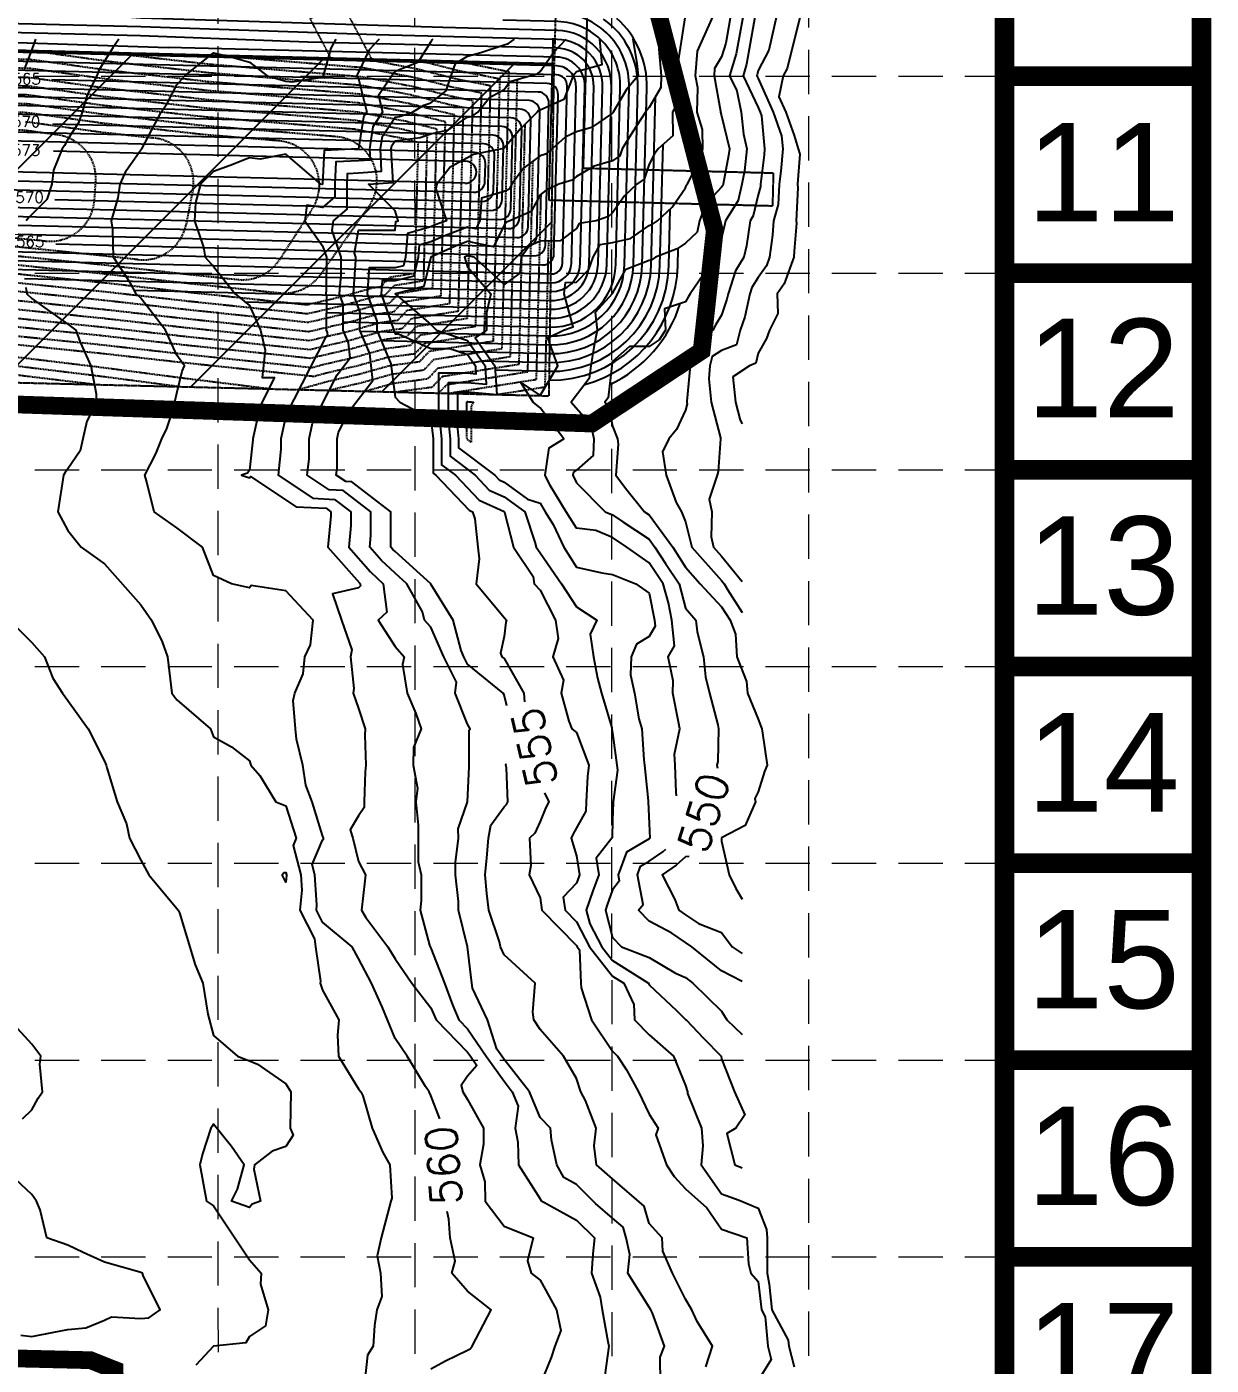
# Model space of a CAD drawing. Header units: inches. Extents: x 8135 to 11700, y -938 to 4760.
# Drawn here: x 11165 to 11700, y 3196 to 3801 of the extents above; entities that cross this region are included whole.
import ezdxf
from ezdxf.enums import TextEntityAlignment as Align

# ---------------------------------------------------------------- set-up
doc = ezdxf.new("R2010")
doc.units = ezdxf.units.IN
doc.header["$MEASUREMENT"] = 0
for name, pattern in [('DASHED', [0.75, 0.5, -0.25]), ('DASHED2', [0.375, 0.25, -0.125]), ('HIDDEN', [0.375, 0.25, -0.125]), ('HIDDEN2', [0.1875, 0.125, -0.0625]), ('PHANTOM', [2.5, 1.25, -0.25, 0.25, -0.25, 0.25, -0.25])]:
    doc.linetypes.add(name, pattern=pattern)
for name, color, linetype in [('BASE', 7, 'Continuous'), ('BERM1', 7, 'Continuous'), ('EC', 35, 'DASHED'), ('ESMT 1994-35828', 7, 'HIDDEN'), ('GRID', 254, 'HIDDEN'), ('LIMITS OF DISTURBANCE', 1, 'HIDDEN'), ('PH1-BNDY', 1, 'PHANTOM'), ('PH1-U.E.', 7, 'HIDDEN2'), ('PRO-ESMT', 7, 'DASHED2'), ('PROP-CONT-H', 6, 'Continuous'), ('PROP-CONT-L', 7, 'Continuous'), ('TITLE', 7, 'Continuous')]:
    doc.layers.add(name, color=color, linetype=linetype)
doc.styles.add('C100', font='SIMPLEX.shx', dxfattribs={"width": 1.2, "height": 0.003937})
doc.styles.get("Standard").update_dxf_attribs({"font": 'ARIAL.TTF'})
doc.styles.add('Style-simple', font='simple.shx')

msp = doc.modelspace()

# ---------------------------------------------------------------- hatches: boundary and pattern name
at = {"layer": 'BERM1'}
h = msp.add_hatch(dxfattribs=at)
h.set_pattern_fill('ANSI31', color=35, scale=500, style=0)
h.paths.add_polyline_path([(10744.25, 3200.01), (10894.2, 3196.27), (10905.41, 3646.13), (11401, 3633.79), (11403.31, 3783.78), (10759.19, 3799.82)])

# ---------------------------------------------------------------- linework, layer by layer
at = {"layer": 'BASE', "const_width": 8.89}
for points in [[(11695.58, -933.16), (11695.58, 4755.98), (8139.87, 4755.98), (8139.87, -933.16)], [(11606.69, -844.26), (11606.69, 4667.09), (8228.76, 4667.09), (8228.76, -844.26)]]:
    msp.add_lwpolyline(points, close=True, dxfattribs=at)
for points in [[(11695.58, 3778.16), (11606.69, 3778.16)], [(11695.58, 3689.27), (11606.69, 3689.27)], [(11695.58, 3600.38), (11606.69, 3600.38)], [(11695.58, 3511.49), (11606.69, 3511.49)], [(11695.58, 3422.59), (11606.69, 3422.59)], [(11695.58, 3333.7), (11606.69, 3333.7)], [(11695.58, 3244.81), (11606.69, 3244.81)]]:
    msp.add_lwpolyline(points, dxfattribs=at)
at = {"layer": 'EC', "color": 35, "linetype": 'Continuous', "flags": 128}
for points, elevation in [([(11452.63, 3811.41), (11450.61, 3790.48), (11451.55, 3778.41), (11451.48, 3773.11), (11446.17, 3764.12), (11445.16, 3762.92), (11444.57, 3761.91), (11438.72, 3752.86), (11434.02, 3745.41), (11432.95, 3742.23), (11429.67, 3740.02), (11421.41, 3737.55), (11413.42, 3732.92), (11411.5, 3731.28), (11405.42, 3729.41), (11399.62, 3726.71), (11396.92, 3724.57), (11392.86, 3717.04), (11383.33, 3712.91), (11381.52, 3712.05), (11380.67, 3710.94), (11375.93, 3701.16), (11364.17, 3703.46), (11359.02, 3701.56), (11347.67, 3696.41), (11344.45, 3683.18), (11331.42, 3679.91), (11347.67, 3665.99), (11350.11, 3663.41), (11364.17, 3658.72), (11372.14, 3647.41), (11372.66, 3638.93), (11364.17, 3639.69), (11355.39, 3639.69), (11355.39, 3623.19), (11356.27, 3614.41), (11356.27, 3606.51), (11367.6, 3597.91), (11373.97, 3591.21), (11380.67, 3588.13), (11390, 3581.41), (11394.58, 3567.72), (11395.18, 3565.41), (11396.92, 3562.79), (11406.57, 3548.91), (11413.42, 3538.45), (11422.53, 3532.41), (11419.62, 3526.12), (11421.05, 3515.91), (11422.89, 3506.3), (11424.69, 3499.41), (11429.31, 3483.77), (11429.34, 3483.41), (11429.67, 3481.58), (11431.66, 3466.91), (11431.89, 3464.69), (11429.99, 3450.41), (11430, 3450.08), (11429.67, 3442.16), (11429.44, 3434.15), (11429.31, 3433.91), (11422.27, 3424.93), (11423.42, 3417.41), (11420.81, 3410.14), (11417.81, 3401.41), (11419.43, 3395.31), (11424.83, 3384.91), (11429.67, 3378.75), (11445.84, 3368.41), (11446.17, 3367.7), (11458.55, 3356.04), (11462.67, 3352.1), (11462.87, 3351.91), (11470.8, 3343.66), (11478.72, 3335.41), (11478.92, 3334.34), (11484.7, 3319.41), (11489.42, 3308.91), (11485.27, 3302.91), (11481.28, 3300.55), (11484.89, 3286.41), (11488.15, 3285.01)], 553), ([(11463.39, 3811.41), (11458.82, 3782.27), (11459.12, 3778.41), (11458.94, 3765.64), (11456.74, 3761.91), (11456.82, 3751.27), (11450.24, 3745.41), (11448.55, 3743.1), (11446.17, 3738.49), (11443.88, 3731.64), (11440.59, 3729.41), (11435, 3724.08), (11429.67, 3716.4), (11427.79, 3714.82), (11422.23, 3712.91), (11414.65, 3711.67), (11413.42, 3709.39), (11406.02, 3703.81), (11396.92, 3703.64), (11392.07, 3701.34), (11388.33, 3696.41), (11387.76, 3689.21), (11380.67, 3684.11), (11367.14, 3696.41), (11364.17, 3696.99), (11363.75, 3696.84), (11362.81, 3696.41), (11364.17, 3692.04), (11374.75, 3679.91), (11372.77, 3671.32), (11372.77, 3663.41), (11367.64, 3660.05), (11376.54, 3647.41), (11377.35, 3634.24), (11364.17, 3635.43), (11359.65, 3635.43), (11359.65, 3618.93), (11360.11, 3614.41), (11360.11, 3610.34), (11376.49, 3597.91), (11378.53, 3595.77), (11380.67, 3594.78), (11391.28, 3587.14), (11396.92, 3585.3), (11399.3, 3581.41), (11402.9, 3575.61), (11407.71, 3565.41), (11413.42, 3556.34), (11424.77, 3553.89), (11429.67, 3553.04), (11440.12, 3548.91), (11446.17, 3544.59), (11448.6, 3532.41), (11448.9, 3529.69), (11446.17, 3525), (11440.42, 3521.66), (11438.14, 3515.91), (11437.82, 3507.76), (11439.61, 3499.41), (11441.57, 3487.88), (11442.93, 3483.41), (11443.74, 3469.35), (11444.07, 3466.91), (11445.76, 3450.83), (11445.7, 3450.41), (11446.17, 3440.51), (11446.43, 3433.91), (11446.29, 3433.79), (11446.17, 3433.71), (11435.94, 3427.64), (11432.13, 3417.41), (11432.69, 3414.48), (11429.67, 3410.62), (11427.23, 3403.81), (11426.41, 3401.41), (11429.67, 3389.12), (11433.65, 3384.91), (11446.17, 3380.01), (11458.04, 3373.04), (11462.67, 3371.02), (11465.92, 3368.41), (11478.92, 3355.84), (11481.32, 3351.91), (11488.15, 3345.23)], 552), ([(11458.59, 3453.02), (11458.4, 3454.68), (11457.98, 3466.91), (11457.68, 3471.91), (11460.11, 3483.41), (11459.51, 3486.48), (11456.87, 3499.41), (11457.06, 3505.03), (11454.77, 3515.91), (11457.67, 3520.91), (11456.42, 3532.41), (11454.86, 3540.22), (11452.56, 3548.91), (11446.17, 3558.32), (11436.12, 3565.41), (11429.67, 3569.82), (11422.08, 3572.89), (11413.42, 3573.94), (11408.78, 3581.41), (11401.53, 3593.3), (11399.3, 3597.91), (11401.08, 3610.26), (11407.73, 3614.41), (11396.92, 3628.34), (11393.76, 3630.91), (11388.17, 3639.79), (11396.92, 3633.95), (11404.92, 3647.41), (11400.46, 3659.98), (11407.53, 3663.41), (11411.84, 3665), (11407.85, 3679.91), (11408.35, 3684.99), (11413.42, 3685.12), (11418.95, 3690.8), (11420.97, 3696.41), (11424.04, 3702.13), (11429.67, 3703.05), (11437.74, 3704.84), (11446.17, 3710.75), (11447.74, 3711.35), (11450.02, 3712.91), (11456.6, 3718.98), (11462.67, 3727.79), (11463.1, 3728.98), (11463.51, 3729.41), (11468.47, 3739.7), (11470.42, 3745.41), (11470.34, 3754.13), (11467.92, 3761.91), (11468.13, 3772.88), (11467.11, 3778.41), (11468.01, 3789.49), (11477.77, 3811.41)], 551), ([(11484.05, 3811.41), (11480.77, 3793.07), (11478.92, 3786.87), (11475.75, 3781.63), (11475.49, 3778.41), (11478.41, 3762.43), (11478.4, 3761.91), (11478.92, 3760.23), (11482.41, 3745.41), (11482.07, 3742.36), (11479.6, 3729.41), (11479.47, 3728.86), (11478.92, 3727.99), (11471.65, 3720.29), (11468.99, 3712.91), (11467.81, 3707.7), (11462.67, 3702.79), (11458.88, 3700.2), (11448.99, 3696.41), (11447.37, 3695.22), (11446.17, 3695), (11435.41, 3690.67), (11429.67, 3680.31), (11429.57, 3680.02), (11429.46, 3679.91), (11421.83, 3671.38), (11422.72, 3663.41), (11421.18, 3655.77), (11419.79, 3647.41), (11419.15, 3641.59), (11411.03, 3630.91), (11419.83, 3620.91), (11421.16, 3614.41), (11420.94, 3606.78), (11413.42, 3600.22), (11412, 3599.33), (11411.8, 3597.91), (11413.42, 3594.56), (11426.37, 3581.41), (11429.67, 3580.08), (11434.34, 3576.89), (11446.17, 3569.03), (11448.83, 3565.41), (11453.53, 3558.05), (11459.73, 3548.91), (11462.67, 3537.82), (11467.32, 3532.41), (11467.83, 3527.17), (11470.8, 3515.91), (11471.63, 3506.81), (11473.4, 3499.41), (11477.21, 3485.09), (11477.54, 3483.41), (11477.23, 3468.63), (11476.81, 3466.91), (11477.11, 3465.64)], 550), ([(11489.63, 3811.41), (11485.5, 3788.34), (11482.54, 3778.41), (11485.78, 3771.55), (11487.73, 3761.91), (11488.78, 3752.05), (11490.35, 3745.41), (11489.21, 3735.44), (11488.06, 3729.41), (11486.35, 3721.99), (11480.61, 3712.91), (11480.4, 3711.44), (11478.92, 3705.18), (11477.31, 3698.05), (11475.6, 3696.41), (11470.56, 3688.4), (11464.71, 3679.91), (11463.91, 3678.65), (11462.67, 3676.24), (11453.05, 3673.04), (11453.65, 3663.41), (11450.69, 3659.03), (11446.17, 3656.05), (11437.27, 3656.05), (11429.67, 3649.35), (11429.35, 3647.73), (11429.29, 3647.41), (11427.71, 3632.91), (11426.19, 3630.91), (11427.83, 3629.04), (11429.67, 3620.07), (11431.85, 3614.41), (11432.15, 3611.94), (11431.21, 3597.91), (11435.45, 3592.14), (11444.03, 3581.41), (11446.17, 3579.99), (11456.88, 3565.41), (11462.67, 3556.34), (11469.24, 3548.91), (11478.92, 3538.43), (11482.73, 3532.41), (11485.22, 3526.11), (11485.74, 3515.91), (11490.12, 3504.71), (11490.58, 3499.41), (11495.42, 3487.73), (11497.13, 3483.41), (11497.38, 3481.42), (11499.44, 3466.91), (11498.27, 3464.02), (11495.42, 3454.91), (11493.92, 3451.91), (11494.16, 3450.41), (11489.6, 3439.74), (11478.92, 3434.06), (11478.83, 3434.01), (11478.83, 3433.91), (11478.92, 3432.64), (11482.4, 3417.41), (11485.31, 3411.22), (11488.15, 3406.39)], 549), ([(11495.18, 3811.65), (11490.22, 3783.61), (11488.68, 3778.41), (11495.42, 3764.12), (11496.4, 3761.91), (11496.96, 3760.35), (11498.36, 3745.41), (11498.13, 3742.74), (11496.52, 3729.41), (11496.47, 3728.35), (11495.42, 3724.64), (11493.22, 3715.11), (11491.83, 3712.91), (11490.22, 3701.62), (11488.99, 3696.41), (11485.12, 3690.21), (11481.87, 3679.91), (11481.33, 3677.51), (11478.92, 3670.2), (11476.32, 3666.06), (11474.96, 3663.41), (11467.39, 3658.77), (11464.73, 3647.41), (11463.17, 3631.41), (11463.22, 3630.91), (11463.43, 3630.15), (11462.67, 3627.32), (11458.49, 3618.59), (11455.06, 3614.41), (11452.15, 3608.44), (11453.83, 3597.91), (11458.45, 3585.63), (11460.82, 3581.41), (11462.67, 3576.9), (11465.43, 3565.41), (11478.92, 3550.34), (11480.08, 3548.91), (11481.61, 3546.23), (11488.15, 3535.87)], 548), ([(11505.11, 3811.41), (11500.27, 3789.99), (11495.42, 3780.8), (11494.95, 3778.88), (11494.81, 3778.41), (11495.42, 3777.11), (11502.14, 3761.91), (11505.99, 3751.19), (11506.53, 3745.41), (11505.66, 3735.34), (11504.94, 3729.41), (11504.47, 3720.23), (11502.42, 3712.91), (11501.92, 3706.31), (11500.55, 3696.41), (11499.19, 3692.59), (11495.42, 3687.29), (11492.59, 3682.75), (11491.69, 3679.91), (11489.34, 3669.5), (11487.33, 3663.41), (11485.71, 3656.83), (11478.92, 3654.25), (11474.64, 3651.62), (11473.66, 3647.41), (11473.08, 3641.47), (11474.18, 3630.91), (11478.47, 3614.87), (11478.35, 3614.41), (11477.32, 3599.54), (11476.89, 3597.91), (11473.34, 3587.08), (11474.53, 3581.41), (11474.15, 3570.11), (11475.28, 3565.41), (11478.92, 3561.34), (11488.15, 3549.91)], 547), ([(11515.86, 3811.41), (11508.47, 3781.66), (11506.76, 3778.41), (11504.8, 3768.89), (11507.88, 3761.91), (11511.67, 3751.34), (11513.54, 3745.41), (11514.24, 3742.92), (11513.17, 3729.41), (11513.34, 3727.74), (11512.55, 3712.91), (11512.73, 3711.85), (11511.67, 3699.16), (11511.48, 3696.6), (11511.46, 3696.41), (11507.19, 3684.46), (11503.96, 3679.91), (11504.26, 3670.94), (11500.56, 3663.41), (11499.17, 3659.72), (11495.42, 3653.03), (11494.31, 3648.49), (11491.45, 3647.41), (11483.94, 3642.4), (11485.13, 3630.91), (11487.3, 3622.79), (11488.15, 3621.12)], 546), ([(11169.08, 3794.91), (11167.42, 3790.33), (11164.12, 3781.71)], 562), ([(11206.69, 3794.91), (11204.04, 3791.04), (11200.17, 3785.01), (11197.67, 3780.91), (11196.74, 3778.41), (11192.38, 3769.7), (11190.16, 3761.91), (11188.45, 3757.13), (11183.67, 3749.81), (11182.18, 3746.93), (11181.07, 3745.41), (11177.17, 3735.81), (11176.45, 3729.41), (11174.2, 3722.54), (11167.42, 3715.66), (11166.05, 3714.29), (11164.86, 3712.91)], 561), ([(11351.66, 3307.11), (11347.67, 3317.64), (11346.85, 3319.41), (11345.24, 3321.81), (11336.95, 3335.41), (11331.42, 3343.42), (11328.01, 3351.91), (11325.6, 3357.73), (11320.84, 3368.41), (11314.92, 3379.52), (11312.1, 3384.91), (11298.67, 3396.01), (11295.92, 3401.41), (11296.14, 3403.87), (11295.22, 3417.41), (11294.03, 3422.05), (11298.67, 3433.04), (11299.2, 3433.37), (11299.07, 3433.91), (11298.67, 3435.12), (11293.96, 3450.41), (11291.12, 3457.96), (11289.83, 3466.91), (11286.92, 3478.66), (11286.45, 3483.41), (11285.47, 3496.21), (11286.23, 3499.41), (11289.95, 3508.13), (11290.63, 3515.91), (11293.27, 3521.32), (11294.51, 3532.41), (11282.17, 3545.74), (11266.46, 3548.12), (11265.67, 3547.08), (11257.55, 3548.91), (11249.42, 3552.58), (11244.51, 3565.41), (11232.92, 3574.21), (11222.72, 3581.41), (11219.21, 3595.33), (11218.48, 3597.91), (11223.37, 3607.62), (11226.15, 3614.41), (11228.35, 3619.06), (11232.31, 3630.91), (11232.2, 3631.64), (11232.92, 3635.04), (11235.34, 3645), (11236.34, 3647.41), (11232.92, 3652.21), (11227.75, 3663.41), (11216.67, 3677.97), (11214.55, 3679.91), (11211.96, 3684.62), (11204.3, 3696.41), (11203.98, 3709.1), (11203.33, 3712.91), (11206.4, 3723.19), (11207.33, 3729.41), (11210.16, 3735.73), (11216.67, 3744.89), (11216.89, 3745.2), (11217.07, 3745.41), (11225.79, 3761.91), (11228.69, 3766.21), (11232.92, 3774.29), (11236.46, 3778.41), (11249.42, 3788.78), (11257.25, 3786.97), (11265.67, 3784.49), (11273.64, 3778.41), (11282.17, 3775.91), (11284.92, 3775.66), (11298.67, 3777.78), (11299.65, 3777.42), (11299.13, 3778.41), (11302.65, 3790.87), (11304.88, 3794.91)], 560), ([(11324.32, 3794.91), (11319.75, 3790.09), (11314.92, 3780.06), (11314.34, 3779), (11314.17, 3778.41), (11314.92, 3776.99), (11318.69, 3761.91), (11317.18, 3759.65), (11314.97, 3745.41), (11314.98, 3745.36), (11314.92, 3745.36), (11299.46, 3744.63), (11298.73, 3729.41), (11298.73, 3729.35), (11298.67, 3729.31), (11297.96, 3729.41), (11282.17, 3742.95), (11270.46, 3740.77), (11265.67, 3741.3), (11257.05, 3737.9), (11249.42, 3735.19), (11243.63, 3729.41), (11241.35, 3720.98), (11240.8, 3712.91), (11244.87, 3700.96), (11245.76, 3696.41), (11249.42, 3692.29), (11259.17, 3679.91), (11265.67, 3674.63), (11270.68, 3663.41), (11272.85, 3654.37), (11271.36, 3642.11), (11277.04, 3642.11), (11270.52, 3629.29), (11267.2, 3614.41), (11267.2, 3613.9), (11265.67, 3600.27), (11264.82, 3598.78), (11262.06, 3597.91), (11265.67, 3596.81), (11266.2, 3597.39), (11286.75, 3583.71), (11300.27, 3583.03), (11302.39, 3581.41), (11302.39, 3579.59), (11301.05, 3565.41), (11315.33, 3549.31), (11315.75, 3548.91), (11315.87, 3547.96), (11314.92, 3547.08), (11303.24, 3544.28), (11307.33, 3532.41), (11311.85, 3519.03), (11311.38, 3515.91), (11312.84, 3501.53), (11312.6, 3499.41), (11314.92, 3492.55), (11317.92, 3483.41), (11317.84, 3480.5), (11318.22, 3466.91), (11317.89, 3463.95), (11317.53, 3450.41), (11317.53, 3447.8), (11314.92, 3444.02), (11311.11, 3437.78), (11312.39, 3433.91), (11314.92, 3423.46), (11318.05, 3417.41), (11317.72, 3414.7), (11316.32, 3401.41), (11318.22, 3398.11), (11328.25, 3384.91), (11331.42, 3379.5), (11339.08, 3368.41), (11347.67, 3357.25), (11349.94, 3351.91), (11364.17, 3337.31), (11365.45, 3335.41), (11368.42, 3331.3), (11364.17, 3326.41), (11361.32, 3322.18), (11362.09, 3319.41), (11364.17, 3315.86), (11371.31, 3302.91), (11371.43, 3295.66), (11369.73, 3286.41), (11371.95, 3278.63), (11372.08, 3269.91), (11380.67, 3258.6), (11393.83, 3253.41), (11391.3, 3242.95), (11392.97, 3237.41), (11396.92, 3234.25), (11404.39, 3220.91), (11406.28, 3211.55), (11403.66, 3204.41), (11401.92, 3199.41), (11397.28, 3187.91)], 559), ([(11348.53, 3794.91), (11348, 3794.59), (11347.67, 3793.7), (11341.74, 3784.44), (11331.42, 3780.39), (11330.46, 3779.37), (11330, 3778.41), (11323.93, 3769.4), (11325.81, 3761.91), (11321.45, 3755.39), (11319.9, 3745.41), (11320.18, 3740.31), (11314.92, 3739.93), (11304.72, 3739.46), (11304.24, 3729.41), (11304.24, 3723.76), (11298.67, 3718.93), (11291.64, 3719.95), (11290.7, 3712.91), (11298.67, 3701.52), (11300.41, 3696.41), (11300.29, 3681.55), (11300.17, 3679.91), (11300.49, 3679), (11300.35, 3663.41), (11300.79, 3662.38), (11300.93, 3661.17), (11299.87, 3659.79), (11282.33, 3625.33), (11279.89, 3614.41), (11279.89, 3609.65), (11278.58, 3597.91), (11294.24, 3587.49), (11304.17, 3586.99), (11311.47, 3581.41), (11311.47, 3575.16), (11310.54, 3565.41), (11320.36, 3554.34), (11326.13, 3548.91), (11327.74, 3536.09), (11323.79, 3532.41), (11331.42, 3520.51), (11335.49, 3515.91), (11334.85, 3512.44), (11336.92, 3499.41), (11340.77, 3490.21), (11343.29, 3483.41), (11339.82, 3474.88), (11339.64, 3466.91), (11341.64, 3456.54), (11340.86, 3450.41), (11341.87, 3439.8), (11341.87, 3423.3), (11343.22, 3417.41), (11343.22, 3405.79), (11342.75, 3401.41), (11347, 3385.6), (11347.28, 3384.91), (11347.67, 3384.32), (11353.78, 3368.41), (11357.36, 3358.73), (11360.26, 3351.91), (11364.17, 3347.89), (11372.53, 3335.41), (11380.67, 3324.12), (11384.39, 3319.41), (11387.07, 3312.92), (11385.69, 3302.91), (11386.91, 3296.58), (11387.14, 3286.41), (11396.92, 3271.07), (11397.34, 3270.32), (11413.42, 3261.42), (11421.55, 3253.41), (11420.81, 3246.14), (11420.12, 3237.41), (11424.09, 3226.58), (11424.97, 3220.91), (11427.58, 3206.54), (11428.03, 3204.41), (11426.24, 3191.39)], 558), ([(11451.25, 3187.91), (11451.12, 3199.46), (11453.14, 3204.41), (11447.78, 3219.3), (11446.88, 3220.91), (11446.17, 3222.01), (11436.55, 3237.41), (11437.46, 3245.86), (11435.79, 3253.41), (11434.44, 3258.18), (11429.67, 3262.28), (11422.01, 3268.98), (11413.42, 3277.44), (11407.65, 3280.64), (11404.45, 3286.41), (11402.16, 3297.68), (11401.59, 3302.91), (11396.92, 3307.79), (11392.13, 3319.41), (11380.67, 3333.94), (11379.61, 3335.41), (11377.46, 3338.62), (11373.15, 3351.91), (11366.37, 3366.21), (11366.09, 3368.41), (11364.17, 3384.91), (11360.13, 3401.41), (11360.13, 3405.33), (11358.67, 3417.41), (11358.67, 3422.91), (11360.13, 3433.91), (11359.88, 3438.2), (11364.17, 3450.41), (11364.87, 3466.22), (11364.85, 3466.91), (11364.85, 3482.74), (11365.35, 3483.41), (11364.17, 3485.41), (11358.61, 3499.41), (11359.15, 3504.43), (11353.48, 3515.91), (11347.67, 3529.28), (11344.77, 3532.41), (11343.87, 3536.28), (11336.73, 3548.91), (11331.42, 3553.69), (11325.39, 3559.37), (11320.03, 3565.41), (11320.54, 3570.73), (11320.54, 3581.41), (11308.07, 3590.95), (11301.73, 3591.26), (11291.75, 3597.91), (11292.58, 3605.39), (11292.58, 3614.41), (11294.14, 3621.37), (11305.33, 3643.35), (11311.2, 3650.98), (11310.39, 3657.69), (11307.94, 3663.41), (11308.05, 3675.19), (11306.42, 3679.91), (11307.04, 3688.4), (11307.1, 3696.41), (11302.97, 3708.55), (11303.69, 3712.91), (11309.75, 3718.17), (11309.75, 3729.41), (11309.98, 3734.28), (11314.92, 3734.51), (11325.39, 3735.27), (11324.82, 3745.41), (11325.71, 3751.12), (11331.42, 3759.67), (11333.39, 3759.92), (11339.36, 3761.91), (11344.51, 3765.12), (11347.67, 3766.23), (11354.54, 3771.54), (11356.73, 3778.41), (11358.71, 3783.87), (11364.17, 3787.18), (11370.11, 3788.97), (11380.67, 3792.3), (11382.66, 3792.9), (11385.36, 3794.91)], 557), ([(11381.86, 3493.77), (11380.67, 3498.77), (11380.23, 3499.41), (11364.17, 3512.61), (11362.54, 3515.91), (11361.29, 3518.79), (11357.76, 3532.41), (11347.67, 3548.72), (11347.57, 3548.91), (11331.42, 3563.46), (11330.42, 3564.4), (11329.53, 3565.41), (11329.61, 3566.3), (11329.61, 3581.41), (11311.96, 3594.9), (11309.23, 3595.04), (11304.92, 3597.91), (11305.28, 3601.14), (11305.28, 3614.41), (11305.95, 3617.42), (11310.78, 3626.91), (11321.47, 3640.79), (11320, 3652.99), (11315.54, 3663.41), (11315.62, 3671.37), (11312.67, 3679.91), (11313.78, 3695.25), (11313.79, 3696.41), (11313.19, 3698.17), (11314.92, 3708.61), (11331.42, 3708.61), (11331.74, 3712.59), (11332.9, 3712.91), (11331.42, 3717.41), (11319.42, 3729.41), (11330.59, 3730.22), (11329.75, 3745.41), (11329.97, 3746.86), (11331.42, 3749.03), (11342.72, 3750.44), (11347.67, 3752.09), (11355.57, 3754.01), (11364.17, 3759.72), (11366.06, 3760.03), (11368.84, 3761.91), (11374.03, 3768.55), (11380.67, 3772.18), (11383.25, 3775.79), (11392.28, 3778.41), (11395.87, 3779.48), (11396.92, 3780.27), (11402.97, 3788.87), (11408.74, 3794.91)], 556), ([(11423.84, 3794.91), (11424.81, 3783.34), (11413.42, 3780.18), (11412.56, 3779.27), (11411.95, 3778.41), (11407.61, 3767.72), (11396.92, 3762.92), (11396.15, 3762.7), (11395.59, 3761.91), (11388.13, 3754.34), (11380.67, 3745.65), (11380.53, 3745.55), (11379.64, 3745.41), (11366.86, 3742.8), (11364.17, 3741.27), (11356.29, 3737.05), (11350.26, 3729.41), (11349.8, 3727.28), (11354.7, 3712.91), (11349.57, 3711.02), (11347.67, 3710.16), (11337.05, 3707.19), (11336.19, 3696.41), (11335.25, 3692.53), (11331.42, 3691.57), (11319.76, 3691.57), (11318.92, 3679.91), (11323.18, 3667.56), (11323.14, 3663.41), (11329.6, 3648.3), (11331.42, 3633.16), (11333.64, 3630.91), (11347.67, 3623.62), (11348.6, 3614.41), (11348.6, 3598.83), (11349.81, 3597.91), (11364.86, 3582.09), (11366.35, 3581.41), (11367.52, 3578.17), (11368.8, 3565.41), (11369.45, 3560.14), (11368.04, 3548.91), (11380.67, 3533.66), (11381.81, 3532.41), (11381.5, 3531.57), (11380.67, 3525.08), (11379.06, 3517.53), (11379.73, 3515.91), (11380.67, 3515.11), (11389.57, 3499.41), (11389.9, 3495.53)], 555), ([(11438.88, 3794.91), (11440.67, 3783.91), (11441.24, 3778.41), (11435.94, 3772.14), (11429.97, 3761.91), (11429.85, 3761.73), (11429.67, 3761.45), (11420.2, 3755.04), (11413.42, 3753.04), (11408.25, 3750.59), (11402.34, 3745.41), (11399.45, 3742.96), (11396.92, 3742.18), (11389.51, 3736.71), (11384.2, 3729.41), (11382.95, 3727.1), (11380.67, 3726.11), (11370.49, 3723.1), (11369.67, 3712.91), (11367.88, 3709.21), (11364.17, 3709.93), (11354.29, 3706.29), (11347.67, 3703.29), (11342.36, 3701.8), (11341.93, 3696.41), (11339.85, 3687.86), (11331.42, 3685.74), (11325.59, 3685.74), (11325.17, 3679.91), (11330.74, 3663.75), (11330.74, 3663.41), (11331.42, 3661.81), (11333.05, 3661.81), (11347.67, 3655.12), (11356.22, 3655.12), (11364.17, 3652.47), (11367.74, 3647.41), (11367.97, 3643.61), (11364.17, 3643.96), (11351.13, 3643.96), (11351.13, 3627.46), (11352.43, 3614.41), (11352.43, 3602.67), (11358.7, 3597.91), (11369.42, 3586.65), (11380.67, 3581.48), (11380.77, 3581.41), (11380.81, 3581.27), (11384.89, 3565.41), (11393.74, 3552.15), (11394.26, 3548.91), (11396.92, 3546.02), (11403.97, 3532.41), (11405.17, 3524.16), (11402.65, 3515.91), (11407.5, 3505.33), (11406.42, 3499.41), (11409.99, 3486.74), (11411.31, 3483.41), (11413.42, 3481.69), (11418.93, 3466.91), (11418.38, 3461.88), (11417.7, 3450.41), (11417.58, 3446.19), (11413.42, 3438.62), (11411.71, 3435.62), (11411.02, 3433.91), (11413.42, 3425.94), (11414.73, 3417.41), (11414.39, 3416.46), (11413.42, 3413.66), (11407.39, 3407.26), (11408.27, 3401.41), (11413.42, 3396.16), (11419.27, 3384.91), (11429.67, 3371.67), (11434.77, 3368.41), (11439.28, 3358.8), (11439.61, 3351.91), (11446.17, 3345.1), (11457.25, 3335.41), (11462.67, 3322.27), (11463.57, 3319.41), (11463.49, 3318.59), (11469.9, 3302.91), (11470.44, 3295.02), (11469.75, 3286.41), (11478.92, 3273.24), (11486.89, 3270.49), (11495.42, 3266.82), (11499.12, 3257.17), (11499.43, 3253.41), (11499.43, 3249.47), (11499.5, 3237.41), (11500.34, 3232.42), (11501.67, 3220.91), (11508.98, 3207.14), (11509.22, 3204.41), (11511.67, 3195.08)], 554), ([(11164.67, 3682.66), (11165.22, 3679.91), (11167.42, 3677.8), (11174.39, 3672.84), (11183.67, 3666.16), (11187.34, 3663.41), (11189.17, 3658.08), (11194.03, 3647.41), (11196.4, 3634.68), (11196.61, 3630.91), (11192.22, 3622.37), (11190.49, 3614.41), (11189.17, 3608.91), (11183.67, 3600.78), (11182.51, 3599.09), (11181.64, 3597.91), (11179.1, 3581.41), (11183.67, 3572.94), (11189.67, 3565.41), (11200.17, 3557.96), (11216.67, 3539.33), (11221.48, 3532.41), (11226.28, 3522.66), (11228.75, 3515.91), (11230.6, 3499.41), (11232.92, 3496.45), (11248.05, 3483.41), (11249.42, 3479.74), (11257.55, 3475.16), (11265.67, 3468.85), (11266.25, 3466.91), (11270.39, 3462.2), (11277.59, 3450.41), (11282.17, 3448.49), (11286.82, 3433.91), (11285.44, 3430.64), (11288.83, 3417.41), (11289.29, 3410.51), (11288.49, 3401.41), (11295.04, 3388.54), (11295.48, 3384.91), (11297.74, 3369.34), (11297.59, 3368.41), (11298.67, 3365.32), (11306.09, 3351.91), (11305.49, 3344.99), (11305.92, 3335.41), (11314.92, 3320.64), (11315.98, 3319.41), (11316.83, 3317.51), (11321.17, 3302.91), (11325.92, 3291.91), (11329.02, 3286.41), (11329.96, 3271.38), (11329.48, 3269.91), (11325.12, 3253.41), (11323.38, 3245.22), (11324.82, 3237.41), (11325.46, 3226.88), (11323.17, 3220.91), (11322.12, 3213.72), (11321.61, 3204.41), (11318.98, 3200.35), (11317.62, 3187.91)], 561), ([(11157.34, 3532.41), (11167.42, 3522.33), (11173.11, 3515.91), (11176.9, 3506.29), (11181.21, 3499.41), (11183.67, 3496.21), (11192.84, 3483.41), (11200.17, 3468.74), (11201.02, 3466.91), (11201.35, 3465.73), (11205.95, 3450.41), (11210.22, 3440.37), (11211.55, 3433.91), (11216.67, 3424.01), (11220.29, 3417.41), (11232.92, 3402.14), (11233.44, 3401.41), (11234.1, 3400.23), (11241.17, 3376.66), (11244.61, 3368.41), (11246.95, 3354.39), (11249.42, 3344.84), (11260.26, 3335.41), (11265.67, 3333.41), (11269.34, 3331.85), (11282.17, 3322.91), (11284.44, 3319.41), (11284.12, 3302.91), (11285.37, 3299.72), (11282.17, 3294.66), (11275.99, 3292.6), (11268.03, 3286.41), (11267.74, 3284.35), (11270.62, 3269.91), (11266.91, 3268.67), (11265.67, 3267.16), (11257.55, 3269.91), (11260.26, 3275.41), (11263.35, 3286.41), (11257.55, 3294.66), (11249.42, 3304.74), (11248.76, 3303.57), (11248.32, 3302.91), (11244.47, 3291.36), (11243.24, 3286.41), (11246.33, 3269.91), (11249.42, 3267.93), (11259.09, 3253.41), (11265.67, 3243.41), (11270.98, 3237.41), (11270.62, 3232.46), (11274.12, 3220.91), (11272.93, 3213.65), (11265.67, 3208.81), (11264.09, 3206.02), (11249.42, 3204.41), (11241.5, 3195.83)], 562), ([(11471.81, 3195.13), (11474.86, 3204.41), (11467.92, 3215.59), (11465.43, 3220.91), (11462.67, 3225.62), (11456.7, 3237.41), (11452.36, 3247.41), (11452.07, 3253.41), (11446.17, 3259.92), (11443.98, 3267.72), (11429.67, 3280.02), (11422.36, 3286.41), (11421.32, 3294.9), (11422.34, 3302.91), (11417.38, 3315.4), (11415.32, 3319.41), (11413.42, 3325.41), (11407.53, 3335.41), (11396.92, 3347.45), (11394.12, 3351.91), (11393.61, 3355.28), (11394.76, 3368.41), (11380.67, 3381.28), (11379.04, 3384.91), (11378.54, 3387.05), (11373.79, 3401.41), (11372.94, 3408.91), (11372.09, 3417.41), (11372.96, 3425.13), (11373.57, 3433.91), (11374.75, 3439.83), (11380.67, 3448.13), (11381.83, 3449.24), (11382.34, 3450.41), (11381.82, 3465.75), (11381.43, 3466.91), (11381.66, 3467.63)], 556), ([(11398.86, 3454.49), (11400.95, 3450.41), (11399.49, 3447.84), (11396.92, 3441.53), (11394.62, 3436.25), (11392.21, 3433.91), (11392.79, 3421.61), (11392.05, 3417.41), (11396.92, 3406.98), (11397.77, 3401.41), (11413.42, 3385.45), (11413.7, 3384.91), (11414.8, 3383.51), (11415.29, 3368.41), (11415.42, 3366.38), (11420.23, 3351.91), (11429.67, 3337.69), (11431.84, 3335.41), (11435.96, 3329.31), (11441.41, 3319.41), (11446.17, 3309.2), (11450.3, 3302.91), (11449.17, 3299.91), (11454.07, 3286.41), (11457.42, 3281.15), (11462.67, 3275.51), (11472.26, 3266.93), (11478.92, 3257.38), (11490.38, 3253.41), (11491.06, 3241.65), (11492.12, 3237.41), (11495.42, 3233.7), (11496.9, 3220.91), (11498.63, 3217.65), (11499.77, 3204.41), (11501.36, 3198.39), (11495.42, 3188.92)], 555), ([(11488.15, 3369.23), (11478.92, 3374.01), (11465.54, 3384.91), (11462.67, 3386.79), (11456.49, 3391.1), (11446.17, 3396.5), (11441.43, 3401.41), (11443.48, 3404.02), (11440.91, 3417.41), (11442.34, 3421.25), (11446.17, 3423.52), (11452.32, 3427.77), (11453.7, 3428.97)], 551), ([(11464.22, 3425.66), (11462.67, 3425.49), (11458.34, 3421.75), (11452.07, 3417.41), (11457.75, 3406.18), (11459.63, 3401.41), (11462.67, 3399.29), (11468.55, 3395.44), (11478.92, 3391.34), (11483.64, 3384.91), (11488.15, 3381.88)], 550), ([(11163.12, 3307.21), (11167.42, 3311.16), (11170.29, 3316.5), (11172.3, 3319.41), (11171.04, 3331.85), (11171.49, 3335.41), (11167.42, 3340.91), (11150.92, 3358.79)], 563), ([(11162.37, 3209.46), (11167.42, 3208.83), (11177.37, 3210.81), (11183.67, 3211.94), (11191.79, 3212.79), (11200.17, 3216.14), (11203.33, 3217.76), (11216.67, 3217.01), (11220.22, 3217.31), (11225.31, 3220.91), (11217.69, 3236.38), (11217.35, 3237.41), (11216.67, 3237.74), (11216.16, 3237.91), (11200.17, 3242.39), (11190.55, 3246.74), (11183.67, 3250.08), (11174.12, 3253.41), (11171.17, 3266.1), (11169.54, 3269.91), (11167.42, 3273), (11153.12, 3286.41)], 563), ([(11347.67, 3194.29), (11354.23, 3197.86), (11364.17, 3202.62), (11365.3, 3203.28), (11366.24, 3204.41), (11374.9, 3220.91), (11364.17, 3229.32), (11357.06, 3237.41), (11358.52, 3242.89), (11356.28, 3253.41), (11355.73, 3261.85), (11355.04, 3265.24)], 560)]:
    msp.add_lwpolyline(points, dxfattribs=dict(at, elevation=elevation))
at = {"layer": 'EC'}
msp.add_lwpolyline([(10744.25, 3200.01), (10894.2, 3196.27), (10905.41, 3646.13), (11401, 3633.79), (11403.31, 3783.78), (10759.19, 3799.82)], close=True, dxfattribs=at)
for points in [[(10759.19, 3799.82), (11403.31, 3783.78)], [(10903.09, 3553.12), (10900.51, 3608.41), (10897.3, 3641.98), (10897.65, 3656.1), (10940.23, 3662.43), (10967.12, 3667.13), (11089.38, 3669.57), (11155.34, 3669.42), (11198.68, 3664.98), (11236.34, 3660.73), (11292.92, 3654.75), (11311.63, 3659.09), (11325.79, 3663.06), (11334.7, 3664.24), (11338.98, 3668.76), (11360.07, 3672.13), (11362.36, 3764.02), (11355.96, 3765.32), (11338.7, 3769.7), (11315.91, 3774.04), (11247.29, 3779.68), (11202.14, 3784.8), (11167.17, 3789.66), (11049.43, 3792.59)], [(11202.59, 3788.78), (11247.68, 3783.66), (11316.45, 3778.01), (11339.57, 3773.6), (11356.85, 3769.22), (11366.44, 3767.28), (11363.99, 3668.7), (11340.95, 3665.02), (11336.63, 3660.46), (11326.59, 3659.14), (11312.62, 3655.22), (11293.17, 3650.7), (11235.91, 3656.75), (11198.25, 3661), (11155.13, 3665.42), (11089.41, 3665.57), (10967.5, 3663.14), (10940.87, 3658.48), (10901.57, 3652.64), (10901.31, 3642.12), (10904.48, 3608.9)], [(11155.55, 3673.42), (11199.11, 3668.96), (11236.78, 3664.7), (11292.67, 3658.8), (11310.63, 3662.97), (11324.98, 3666.99), (11332.77, 3668.02), (11337, 3672.49), (11356.16, 3675.55), (11358.28, 3760.77), (11355.07, 3761.42), (11337.84, 3765.79), (11315.37, 3770.07), (11246.9, 3775.7), (11201.64, 3780.83), (11166.84, 3785.67), (11049.53, 3788.59)], [(11154.92, 3661.43), (11197.82, 3657.02), (11235.48, 3652.77), (11294.08, 3646.58), (11298.83, 3647.91), (11313.61, 3651.34), (11327.4, 3655.21), (11338.57, 3656.68), (11342.92, 3661.29), (11367.9, 3665.28), (11370.53, 3770.53), (11357.74, 3773.12), (11340.44, 3777.51), (11316.99, 3781.98), (11248, 3787.64)], [(11294.42, 3642.53), (11299.82, 3644.03), (11314.61, 3647.47), (11328.2, 3651.28), (11340.5, 3652.9), (11344.89, 3657.55), (11371.82, 3661.85), (11374.61, 3773.78), (11358.63, 3777.03), (11341.3, 3781.42), (11317.74, 3785.91)], [(11155.76, 3677.42), (11199.53, 3672.93), (11237.21, 3668.68), (11292.43, 3662.85), (11309.64, 3666.85), (11324.17, 3670.92), (11330.84, 3671.8), (11335.03, 3676.23), (11352.24, 3678.98), (11354.2, 3757.52), (11354.18, 3757.52), (11336.97, 3761.88), (11314.83, 3766.1), (11246.51, 3771.71), (11201.14, 3776.86), (11166.52, 3781.67), (11049.63, 3784.59)], [(11049.72, 3780.58), (11166.19, 3777.68), (11200.64, 3772.9), (11246.12, 3767.73), (11314.29, 3762.13), (11336.1, 3757.98), (11350.12, 3754.43), (11348.32, 3682.4), (11333.06, 3679.96), (11328.91, 3675.58), (11323.37, 3674.85), (11308.65, 3670.72), (11292.18, 3666.9), (11237.65, 3672.66), (11199.96, 3676.91), (11155.97, 3681.42)], [(11342.29, 3785.3), (11359.52, 3780.93), (11378.69, 3777.03), (11375.73, 3658.42), (11373.58, 3658.08), (11346.87, 3653.82), (11342.43, 3649.12), (11329.01, 3647.35), (11315.6, 3643.59), (11300.81, 3640.16), (11288.07, 3636.6)], [(11360.32, 3784.85), (11382.77, 3780.29), (11379.65, 3654.99), (11374.21, 3654.13), (11348.84, 3650.08), (11344.36, 3645.34), (11329.81, 3643.42), (11316.59, 3639.71), (11301.72, 3636.26)], [(11156.18, 3685.42), (11200.39, 3680.89), (11238.08, 3676.63), (11291.93, 3670.94), (11307.66, 3674.6), (11322.56, 3678.78), (11326.98, 3679.36), (11331.08, 3683.7), (11344.41, 3685.83), (11346.04, 3751.33), (11335.24, 3754.07), (11313.75, 3758.16), (11245.73, 3763.75), (11200.13, 3768.93), (11165.86, 3773.69), (11049.82, 3776.58)], [(11317.67, 3635.86), (11330.62, 3639.49), (11346.29, 3641.56), (11350.81, 3646.34), (11374.83, 3650.18), (11383.57, 3651.56), (11386.69, 3776.79)], [(11156.39, 3689.42), (11200.82, 3684.86), (11238.52, 3680.61), (11291.68, 3674.99), (11306.66, 3678.47), (11321.76, 3682.71), (11325.05, 3683.14), (11329.11, 3687.44), (11340.49, 3689.25), (11341.96, 3748.24), (11334.37, 3750.16), (11313.21, 3754.19), (11245.34, 3759.77), (11199.63, 3764.96), (11165.54, 3769.69), (11049.92, 3772.57)], [(11331.14, 3635.53), (11348.22, 3637.78), (11352.79, 3642.61), (11375.46, 3646.23), (11387.48, 3648.13), (11390.18, 3756.42)], [(11351.13, 3635.03), (11354.76, 3638.87), (11376.09, 3642.28), (11391.4, 3644.69), (11393.77, 3739.85)], [(11355.39, 3634.92), (11376.71, 3638.33), (11395.31, 3641.26), (11397.4, 3724.95)], [(11377.34, 3634.38), (11399.23, 3637.83), (11400.87, 3703.73)], [(11274.41, 3636.94), (11234.15, 3641.92), (11196.6, 3646.84), (11154.42, 3651.93), (11088.43, 3653.58), (11088.53, 3657.58)], [(11294.42, 3642.53), (11235.04, 3648.8), (11197.39, 3653.05), (11154.72, 3657.43), (11088.53, 3657.58)], [(11195.62, 3638.9), (11153.84, 3643.95), (10968.66, 3648.56), (10942.66, 3645.21)], [(11233.63, 3637.96), (11196.1, 3642.87), (11154.13, 3647.94)]]:
    msp.add_lwpolyline(points, dxfattribs=at)
for points in [[(11156.6, 3693.42), (11201.25, 3688.84), (11238.95, 3684.58), (11279.38, 3680.31, 0.27114), (11297.8, 3688.63), (11319.59, 3719.36, 0.581149), (11304.92, 3750.86), (11244.95, 3755.79), (11199.13, 3760.99), (11165.21, 3765.7), (11050.02, 3768.57)], [(10870.21, 3196.87), (10872.78, 3300.3), (10875.05, 3553.42), (10872.57, 3606.42), (10869.27, 3640.99), (10870.25, 3680.33), (10935.76, 3690.07), (10964.41, 3695.08), (11089.13, 3697.58), (11156.81, 3697.42), (11201.68, 3692.82), (11239.39, 3688.56), (11260.45, 3686.34, 0.283138), (11279.36, 3695.39), (11294.07, 3718.22, 0.566339), (11278.89, 3748.99), (11244.56, 3751.81), (11198.63, 3757.02), (11164.89, 3761.71), (11050.11, 3764.57)], [(11164.56, 3757.71), (11198.13, 3753.05), (11222.68, 3750.26, -0.437329), (11240.06, 3726.59), (11237.11, 3711.38, -0.391289), (11215.24, 3695.31), (11202.1, 3696.79), (11157.02, 3701.42)]]:
    msp.add_lwpolyline(points, format="xyb", dxfattribs=at)
msp.add_lwpolyline([(11012.29, 3705.75), (11157.23, 3705.42), (11173.71, 3703.73, 0.423206), (11195.7, 3722.19), (11196.29, 3730.42, 0.394902), (11179.09, 3751.66), (11164.23, 3753.72), (11050.31, 3756.56), (11018.58, 3754.22, 0.192495), (11005.24, 3747.7), (10997.52, 3739.18, 0.649783)], format="xyb", close=True, dxfattribs=at)
at = {"layer": 'EC', "color": 35, "elevation": 551, "flags": 128}
msp.add_lwpolyline([(11363.92, 3631.17), (11364.17, 3631.17), (11367, 3630.91), (11365.85, 3629.23), (11365.85, 3612.73), (11363.94, 3614.18), (11363.94, 3614.41), (11363.92, 3614.67)], close=True, dxfattribs=at)
at = {"layer": 'EC', "color": 35, "linetype": 'Continuous', "elevation": 562, "flags": 128}
msp.add_lwpolyline([(11281.14, 3418.44), (11282.17, 3418.41), (11282.43, 3417.41), (11282.45, 3417.14), (11282.17, 3414.04), (11280.52, 3417.41)], close=True, dxfattribs=at)
at = {"layer": 'ESMT 1994-35828'}
msp.add_lwpolyline([(11424.54, 4053.39), (11416.38, 3736.71), (11502.25, 3734.5), (11501.87, 3719.51), (11401, 3722.11), (11402.89, 3795.35)], dxfattribs=at)
at = {"layer": 'GRID', "color": 252, "linetype": 'HIDDEN', "lineweight": 0, "ltscale": 80}
for p, q in [((11251.95, -488.19), (11251.51, 4669.09)), ((11340.67, -488.96), (11340.4, 4669.09)), ((11429.76, -490.13), (11429.3, 4669.09)), ((11518.71, -489.88), (11518.19, 4669.09)), ((8228.76, 3778.16), (11606.69, 3778.16)), ((8228.76, 3689.27), (11606.69, 3689.27)), ((8228.76, 3600.38), (11606.69, 3600.38)), ((8228.76, 3511.49), (11606.69, 3511.49)), ((8228.76, 3422.59), (11606.69, 3422.59)), ((8228.76, 3333.7), (11606.69, 3333.7)), ((8228.76, 3244.81), (11606.69, 3244.81))]:
    msp.add_line(p, q, dxfattribs=at)
at = {"layer": 'LIMITS OF DISTURBANCE', "color": 1, "ltscale": 150, "const_width": 8}
msp.add_lwpolyline([(11207.74, 3010.87), (11204.78, 3193.78), (11193.89, 3198.11), (10907.07, 3205.04), (10913.99, 3638.08), (11420.37, 3621.27), (11469.9, 3654.11), (11475.83, 3708.49), (11450.12, 3807.36), (11436.59, 4060.58), (11356.16, 4082.91), (10372.03, 4099.15)], dxfattribs=at)
at = {"layer": 'PH1-BNDY'}
for p, q in [((11410.29, 4054.31), (11403.31, 3783.78)), ((11403.31, 3783.78), (10759.19, 3799.82))]:
    msp.add_line(p, q, dxfattribs=at)
at = {"layer": 'PH1-U.E.'}
msp.add_lwpolyline([(11320.86, 3785.83), (11302.53, 3786.29), (11293.09, 3804.18), (11307.24, 3811.64)], close=True, dxfattribs=at)
at = {"layer": 'PRO-ESMT', "ltscale": 0.25}
msp.add_lwpolyline([(10873.96, 2384.07), (10905.41, 3646.13), (11401, 3633.79), (11403.31, 3783.78)], dxfattribs=at)
at = {"layer": 'PROP-CONT-H', "color": 40, "ltscale": 100}
msp.add_lwpolyline([(11291.97, 3793.64), (11216.47, 3796.43), (10959.53, 3802.83), (10904.77, 3806.64)], dxfattribs=at)
for points in [[(11325.12, 3658.77), (11401.18, 3656.88, 0.413964), (11439.09, 3692.91), (11441.15, 3772.89, 0.249987), (11425.56, 3804.02)], [(11213.64, 3681.56), (11401.68, 3676.87, 0.413964), (11419.1, 3693.43), (11421.16, 3773.4, 0.414464), (11404.59, 3790.83), (11291.97, 3793.64)], [(11178.24, 3702.45), (11394.19, 3697.06, 0.413964), (11399.31, 3701.93), (11400.96, 3765.91, 0.414464), (11396.09, 3771.04), (11176.42, 3776.51)], [(11177.75, 3722.46), (11374.71, 3717.56, 0.413964), (11379.83, 3722.43), (11380.45, 3746.42, 0.414464), (11375.58, 3751.55), (11176.91, 3756.5)], [(11417.08, 3638.87, 0.331151), (11459.09, 3692.4), (11459.29, 3700.48)]]:
    msp.add_lwpolyline(points, format="xyb", dxfattribs=at)
at = {"layer": 'PROP-CONT-L', "color": 40, "ltscale": 100}
for p, q in [((11177.2, 3744.48), (11363.27, 3739.85)), ((11363.02, 3729.85), (10846.4, 3742.72))]:
    msp.add_line(p, q, dxfattribs=at)
for points in [[(11352.99, 3800.12), (11216.67, 3804.43), (10959.99, 3822.76), (10778, 3824.31), (10686.16, 3710.43)], [(11322.94, 3796.87), (11216.57, 3800.43), (10959.63, 3806.83), (10868.12, 3812.86)], [(10965.17, 3799.93), (11229.03, 3791.21)]]:
    msp.add_lwpolyline(points, dxfattribs=at)
for points in [[(11315.71, 3663.01), (11401.28, 3660.88, 0.413964), (11435.09, 3693.02), (11437.15, 3772.99, 0.414464), (11404.99, 3806.83), (11410.16, 3811.41)], [(11307.98, 3667.2), (11401.38, 3664.88, 0.413964), (11431.1, 3693.12), (11433.16, 3773.09, 0.414464), (11404.89, 3802.83), (11380.18, 3803.45)], [(11359.87, 3653.91), (11401.08, 3652.88, 0.413964), (11443.09, 3692.81), (11445.15, 3772.78, 0.218657), (11431.67, 3804.24)], [(11300.42, 3671.39), (11401.48, 3668.87, 0.413964), (11427.1, 3693.22), (11429.16, 3773.2, 0.414464), (11404.79, 3798.83), (11352.99, 3800.12)], [(11188.01, 3788.23), (10838.1, 3796.95, 0.403794), (10787.97, 3750.93), (10763.84, 3353.23)], [(10857.66, 3347.54), (10878.88, 3697.08, -0.403794), (10883.99, 3701.77), (11401.98, 3688.87, 0.413964), (11407.1, 3693.74), (11409.16, 3773.71, 0.414464), (11404.29, 3778.84), (10838, 3792.95, 0.403794), (10791.97, 3750.69), (10767.83, 3352.99)], [(11263.61, 3676.31), (11401.58, 3672.87, 0.413964), (11423.1, 3693.33), (11425.16, 3773.3, 0.414464), (11404.69, 3794.83), (11322.94, 3796.87)], [(10853.67, 3347.78), (10875.12, 3701.17, -0.403794), (10880.23, 3705.87), (11398.08, 3692.97, 0.413964), (11403.21, 3697.84), (11405.06, 3769.81, 0.414464), (11400.19, 3774.94), (10837.9, 3788.95, 0.403794), (10795.96, 3750.45), (10771.82, 3352.75)], [(11127.28, 3691.71), (11401.88, 3684.87, 0.413964), (11411.1, 3693.63), (11413.16, 3773.61, 0.414464), (11404.39, 3782.84), (11188.01, 3788.23)], [(11164.17, 3686.79), (11401.78, 3680.87, 0.413964), (11415.1, 3693.53), (11417.16, 3773.51, 0.414464), (11404.49, 3786.84), (11229.03, 3791.21)], [(10845.69, 3348.27), (10867.6, 3709.36, -0.403794), (10872.72, 3714.06), (11390.29, 3701.16, 0.413964), (11395.42, 3706.03), (11396.86, 3762.01, 0.414464), (11391.98, 3767.14), (10837.7, 3780.95, 0.403794), (10803.94, 3749.96), (10779.81, 3352.27)], [(10841.69, 3348.51), (10863.84, 3713.46, -0.403794), (10868.96, 3718.15), (11386.4, 3705.26, 0.413964), (11391.52, 3710.13), (11392.76, 3758.12, 0.414464), (11387.88, 3763.24), (10837.61, 3776.95, 0.403794), (10807.94, 3749.72), (10783.8, 3352.02)], [(10837.7, 3348.75), (10860.08, 3717.55, -0.403794), (10865.2, 3722.25), (11382.5, 3709.36, 0.413964), (11387.62, 3714.23), (11388.66, 3754.22, 0.414464), (11383.78, 3759.34), (10837.51, 3772.95, 0.403794), (10811.93, 3749.48), (10787.79, 3351.78)], [(10833.71, 3348.99), (10856.32, 3721.65, -0.403794), (10861.44, 3726.34), (11378.61, 3713.46, 0.413964), (11383.73, 3718.33), (11384.55, 3750.32, 0.414464), (11379.68, 3755.44), (10837.41, 3768.95, 0.403794), (10815.92, 3749.23), (10791.79, 3351.54)], [(11370.57, 3649.64), (11400.98, 3648.88, 0.413964), (11447.09, 3692.71), (11449.06, 3769.01)], [(10825.72, 3349.48), (10848.81, 3729.84, -0.403794), (10853.92, 3734.53), (11370.81, 3721.65, 0.413964), (11375.94, 3726.52), (11376.35, 3742.52, 0.414464), (11371.48, 3747.65), (10837.21, 3760.96, 0.403794), (10823.91, 3748.75), (10799.77, 3351.05)], [(10821.73, 3349.72), (10845.05, 3733.93, -0.403794), (10850.16, 3738.63), (11366.92, 3725.75, 0.413964), (11372.04, 3730.62), (11372.25, 3738.62, 0.414464), (11367.37, 3743.75), (10837.11, 3756.96, 0.403794), (10827.9, 3748.51), (10803.76, 3350.81)], [(11376.66, 3645.49), (11400.88, 3644.88, 0.413964), (11451.09, 3692.6), (11452.5, 3747.43)], [(11401.04, 3640.88, 0.412567), (11455.09, 3692.5), (11455.75, 3718.19)], [(11428.35, 3638.8, 0.207677), (11460.25, 3675.44, 0.207677)]]:
    msp.add_lwpolyline(points, format="xyb", dxfattribs=at)
for start, end in [(0, 88.57278), (268.57278, 0)]:
    msp.add_arc((11363.15, 3734.85), 5, start, end, dxfattribs=at)

# ---------------------------------------------------------------- texts
at = {"layer": 'BASE'}
for s, p in [('11', (11651.32, 3734.89)), ('12', (11651.21, 3646.37)), ('13', (11651.32, 3557.1)), ('14', (11651.32, 3468.21)), ('15', (11651.32, 3379.32)), ('16', (11651.32, 3290.42)), ('17', (11651.01, 3201.78))]:
    msp.add_text(s, height=44.446, dxfattribs=at).set_placement(p, align=Align.MIDDLE_CENTER)
at = {"layer": 'EC', "color": 35, "style": 'Style-simple'}
for s, rotation, p in [('555', 102.31617, (11394.39, 3474.95, 555)), ('550', 72.56602, (11470.91, 3445.55, 550)), ('560', 94.5304, (11353.37, 3286.11, 560))]:
    msp.add_text(s, height=14, rotation=rotation, dxfattribs=at).set_placement(p, align=Align.MIDDLE_CENTER)
at = {"layer": 'TITLE', "style": 'C100'}
for s, p in [('565', (11165.08, 3774.46)), ('570', (11164.83, 3755.21)), ('573', (11164.83, 3742.29)), ('570', (11166.39, 3720.99)), ('565', (11166.64, 3700.96))]:
    msp.add_text(s, height=5, dxfattribs=at).set_placement(p, align=Align.CENTER)

doc.saveas('drawing.dxf')
